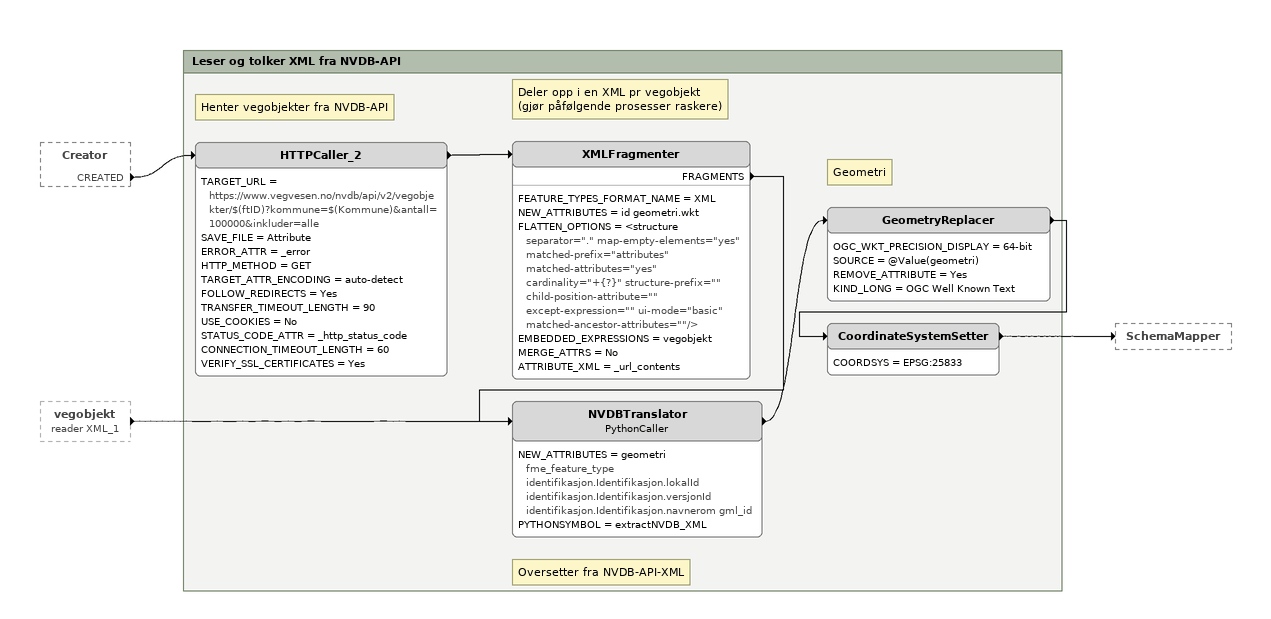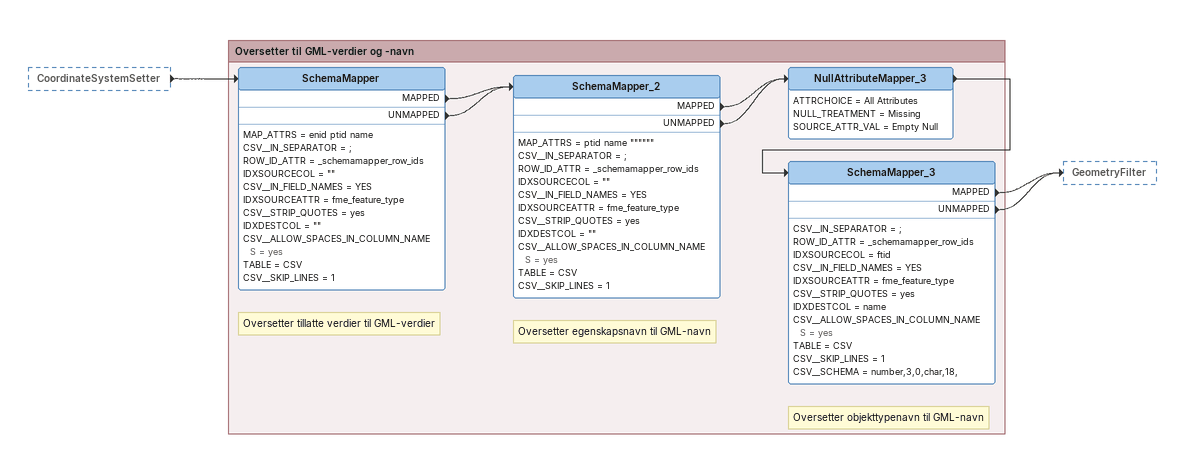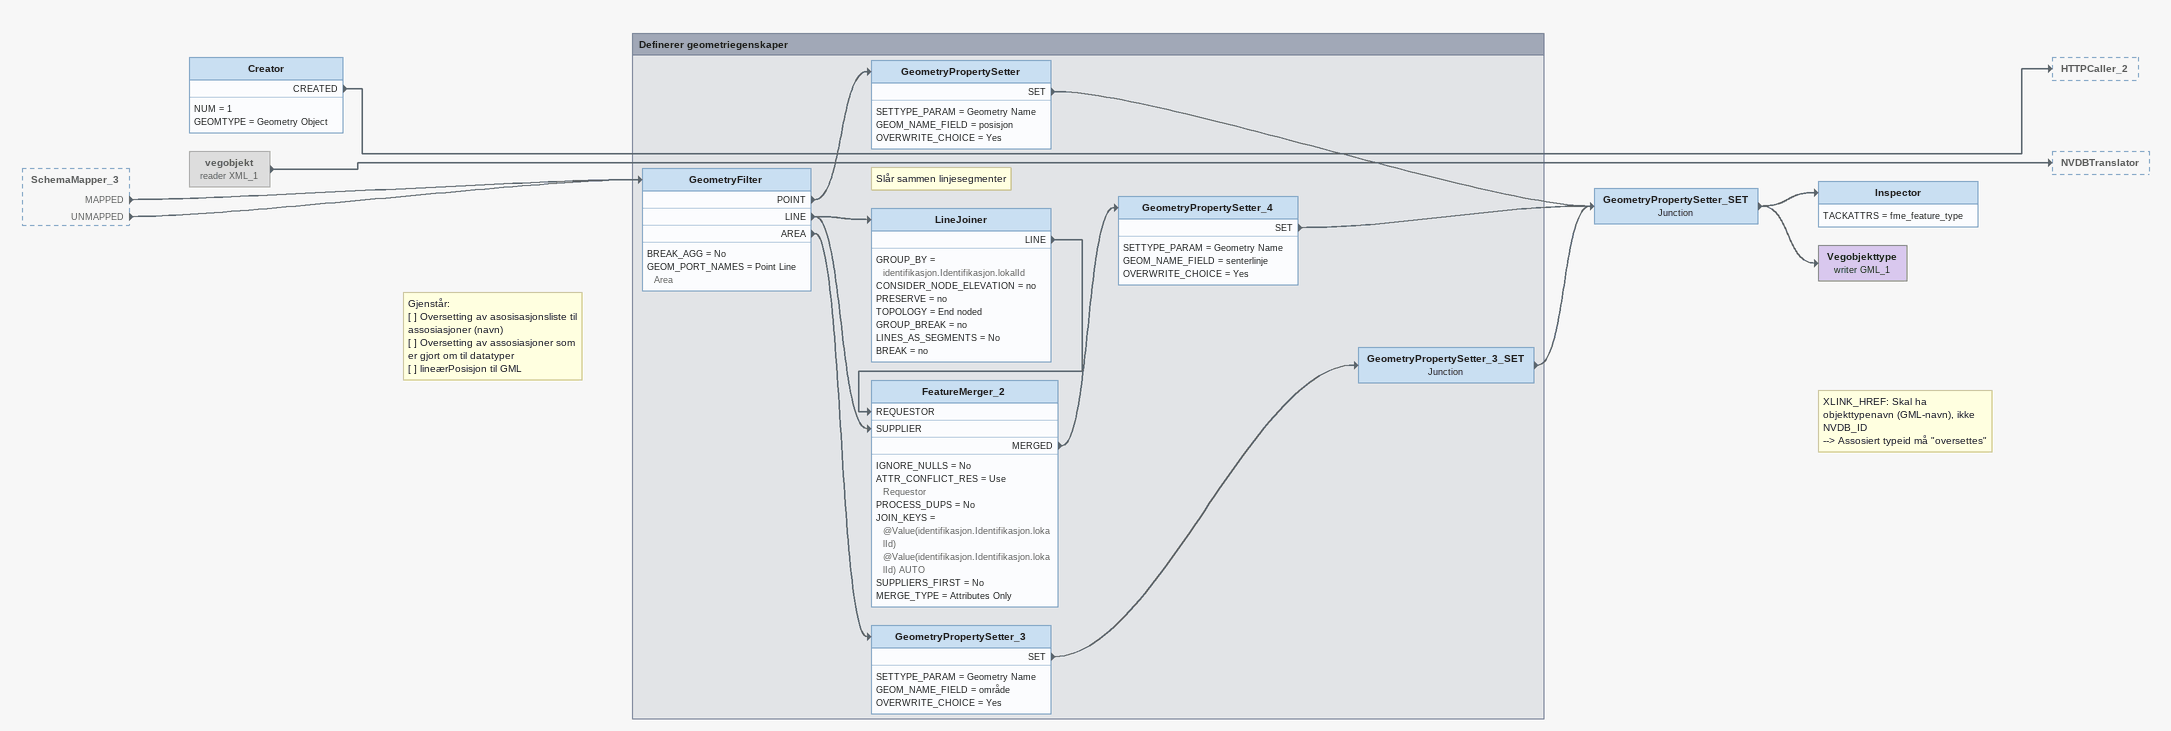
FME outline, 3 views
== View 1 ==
Creator [outside]
    CREATED -> HTTPCaller_2
vegobjekt (reader XML_1) [outside]
    -> NVDBTranslator

Bookmark: Leser og tolker XML fra NVDB-API
Note: Henter vegobjekter fra NVDB-API
HTTPCaller_2
    TARGET_URL = https://www.vegvesen.no/nvdb/api/v2/vegobjekter/$(ftID)?kommune=$(Kommune)&antall=100000&inkluder=alle
    SAVE_FILE = Attribute
    ERROR_ATTR = _error
    HTTP_METHOD = GET
    TARGET_ATTR_ENCODING = auto-detect
    FOLLOW_REDIRECTS = Yes
    TRANSFER_TIMEOUT_LENGTH = 90
    USE_COOKIES = No
    STATUS_CODE_ATTR = _http_status_code
    CONNECTION_TIMEOUT_LENGTH = 60
    VERIFY_SSL_CERTIFICATES = Yes
    -> XMLFragmenter
Note: Deler opp i en XML pr vegobjekt / (gjør påfølgende prosesser raskere)
XMLFragmenter
    FEATURE_TYPES_FORMAT_NAME = XML
    NEW_ATTRIBUTES = id geometri.wkt
    FLATTEN_OPTIONS = <structure separator="." map-empty-elements="yes" matched-prefix="attributes" matched-attributes="yes" cardinality="+{?}" structure-prefix="" child-position-attribute="" except-expression="" ui-mode="basic" matched-ancestor-attributes=""/>
    EMBEDDED_EXPRESSIONS = vegobjekt
    MERGE_ATTRS = No
    ATTRIBUTE_XML = _url_contents
    FRAGMENTS -> NVDBTranslator
Note: Oversetter fra NVDB-API-XML
NVDBTranslator: PythonCaller
    NEW_ATTRIBUTES = geometri fme_feature_type identifikasjon.Identifikasjon.lokalId identifikasjon.Identifikasjon.versjonId identifikasjon.Identifikasjon.navnerom gml_id
    PYTHONSYMBOL = extractNVDB_XML
    -> GeometryReplacer
Note: Geometri
GeometryReplacer
    OGC_WKT_PRECISION_DISPLAY = 64-bit
    SOURCE = @Value(geometri)
    REMOVE_ATTRIBUTE = Yes
    KIND_LONG = OGC Well Known Text
    -> CoordinateSystemSetter
CoordinateSystemSetter
    COORDSYS = EPSG:25833
    -> SchemaMapper

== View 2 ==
CoordinateSystemSetter [outside]
    -> SchemaMapper

Bookmark: Oversetter til GML-verdier og -navn
Note: Oversetter tillatte verdier til GML-verdier
SchemaMapper
    MAP_ATTRS = enid ptid name
    CSV__IN_SEPARATOR = ;
    ROW_ID_ATTR = _schemamapper_row_ids
    IDXSOURCECOL = ""
    CSV__IN_FIELD_NAMES = YES
    IDXSOURCEATTR = fme_feature_type
    CSV__STRIP_QUOTES = yes
    IDXDESTCOL = ""
    CSV__ALLOW_SPACES_IN_COLUMN_NAMES = yes
    TABLE = CSV
    CSV__SKIP_LINES = 1
    MAPPED -> SchemaMapper_2
    UNMAPPED -> SchemaMapper_2
Note: Oversetter egenskapsnavn til GML-navn
SchemaMapper_2
    MAP_ATTRS = ptid name """"""
    CSV__IN_SEPARATOR = ;
    ROW_ID_ATTR = _schemamapper_row_ids
    IDXSOURCECOL = ""
    CSV__IN_FIELD_NAMES = YES
    IDXSOURCEATTR = fme_feature_type
    CSV__STRIP_QUOTES = yes
    IDXDESTCOL = ""
    CSV__ALLOW_SPACES_IN_COLUMN_NAMES = yes
    TABLE = CSV
    CSV__SKIP_LINES = 1
    MAPPED -> NullAttributeMapper_3
    UNMAPPED -> NullAttributeMapper_3
NullAttributeMapper_3
    ATTRCHOICE = All Attributes
    NULL_TREATMENT = Missing
    SOURCE_ATTR_VAL = Empty Null
    -> SchemaMapper_3
Note: Oversetter objekttypenavn til GML-navn
SchemaMapper_3
    CSV__IN_SEPARATOR = ;
    ROW_ID_ATTR = _schemamapper_row_ids
    IDXSOURCECOL = ftid
    CSV__IN_FIELD_NAMES = YES
    IDXSOURCEATTR = fme_feature_type
    CSV__STRIP_QUOTES = yes
    IDXDESTCOL = name
    CSV__ALLOW_SPACES_IN_COLUMN_NAMES = yes
    TABLE = CSV
    CSV__SKIP_LINES = 1
    CSV__SCHEMA = number,3,0,char,18,
    MAPPED -> GeometryFilter
    UNMAPPED -> GeometryFilter

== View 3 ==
SchemaMapper_3 [outside]
    MAPPED -> GeometryFilter
    UNMAPPED -> GeometryFilter
Creator
    NUM = 1
    GEOMTYPE = Geometry Object
    CREATED -> HTTPCaller_2
Note: Gjenstår: / [ ] Oversetting av asosisasjonsliste til assosiasjoner (navn) / [ ] Oversetting av assosiasjoner som er gjort om til datatyper / [ ] lineærPosisjon til GML
vegobjekt (reader XML_1) [off]
    -> NVDBTranslator
GeometryPropertySetter_SET: Junction
    -> Vegobjekttype (writer GML_1)
    -> Inspector
Inspector
    TACKATTRS = fme_feature_type
Note: XLINK_HREF: Skal ha objekttypenavn (GML-navn), ikke NVDB_ID / --> Assosiert typeid må "oversettes"
Vegobjekttype (writer GML_1)

Bookmark: Definerer geometriegenskaper
GeometryFilter
    BREAK_AGG = No
    GEOM_PORT_NAMES = Point Line Area
    POINT -> GeometryPropertySetter
    LINE -> LineJoiner
    LINE -> FeatureMerger_2 [SUPPLIER]
    AREA -> GeometryPropertySetter_3
GeometryPropertySetter
    SETTYPE_PARAM = Geometry Name
    GEOM_NAME_FIELD = posisjon
    OVERWRITE_CHOICE = Yes
    SET -> GeometryPropertySetter_SET
Note: Slår sammen linjesegmenter
LineJoiner
    GROUP_BY = identifikasjon.Identifikasjon.lokalId
    CONSIDER_NODE_ELEVATION = no
    PRESERVE = no
    TOPOLOGY = End noded
    GROUP_BREAK = no
    LINES_AS_SEGMENTS = No
    BREAK = no
    LINE -> FeatureMerger_2 [REQUESTOR]
FeatureMerger_2
    IGNORE_NULLS = No
    ATTR_CONFLICT_RES = Use Requestor
    PROCESS_DUPS = No
    JOIN_KEYS = @Value(identifikasjon.Identifikasjon.lokalId) @Value(identifikasjon.Identifikasjon.lokalId) AUTO
    SUPPLIERS_FIRST = No
    MERGE_TYPE = Attributes Only
    MERGED -> GeometryPropertySetter_4
GeometryPropertySetter_4
    SETTYPE_PARAM = Geometry Name
    GEOM_NAME_FIELD = senterlinje
    OVERWRITE_CHOICE = Yes
    SET -> GeometryPropertySetter_SET
GeometryPropertySetter_3
    SETTYPE_PARAM = Geometry Name
    GEOM_NAME_FIELD = område
    OVERWRITE_CHOICE = Yes
    SET -> GeometryPropertySetter_3_SET
GeometryPropertySetter_3_SET: Junction
    -> GeometryPropertySetter_SET
